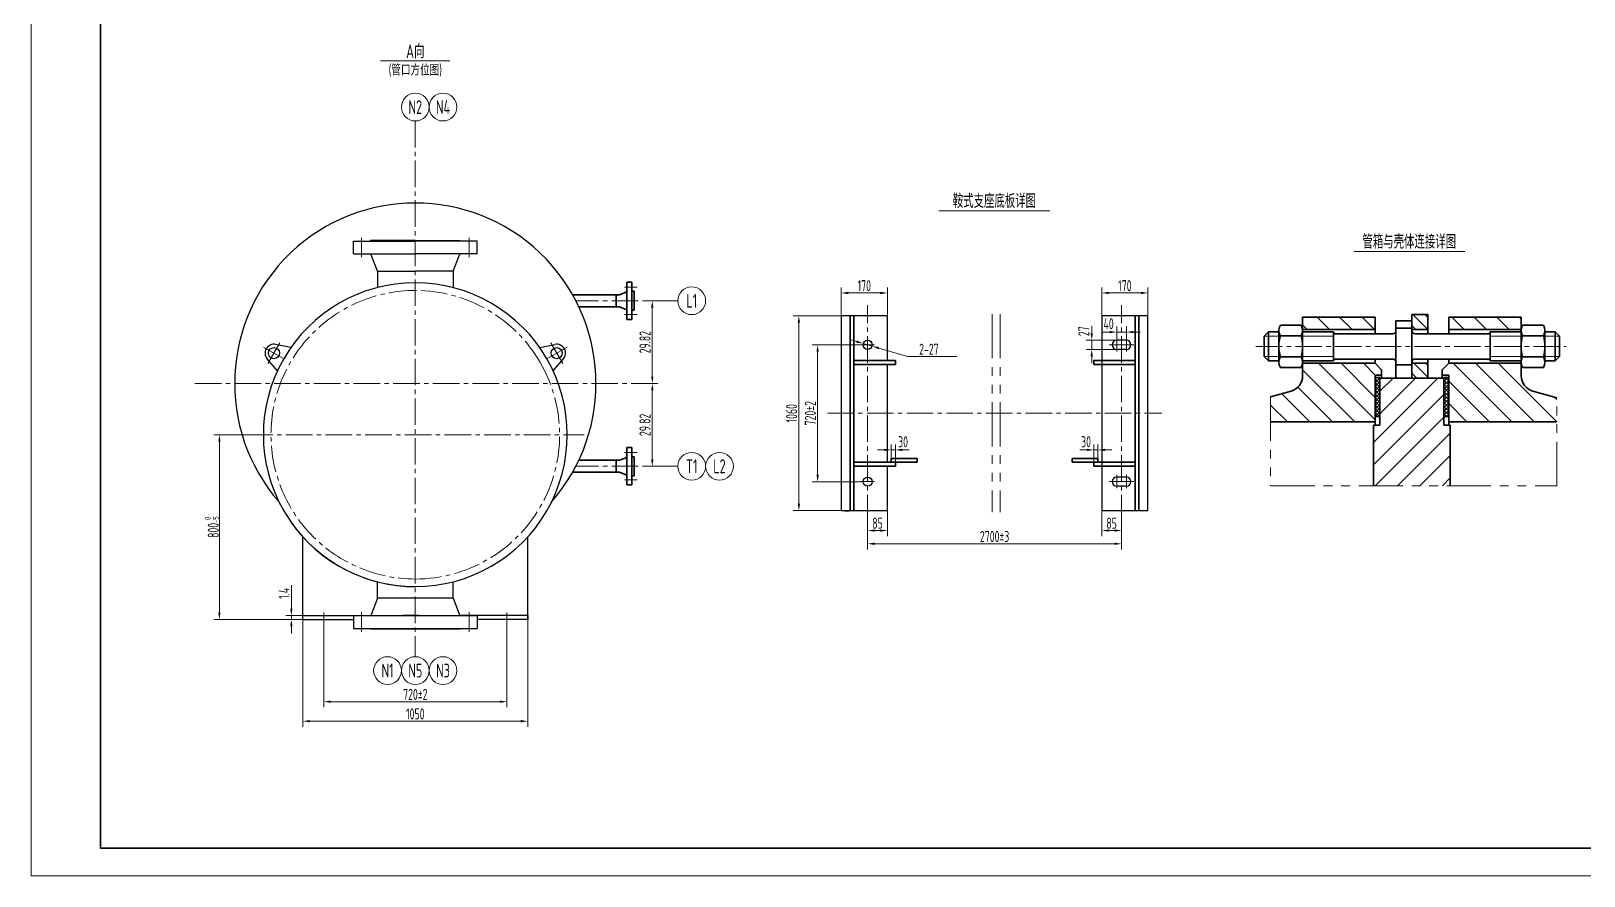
# Model space of a CAD drawing. Header units: millimetres. Extents: x 5765 to 6606, y -201 to 393.
# Drawn here: x 5765 to 6324, y -201 to 104 of the extents above; entities that cross this region are included whole.
import ezdxf
from ezdxf.enums import TextEntityAlignment as Align

# ---------------------------------------------------------------- set-up
doc = ezdxf.new("R2010")
doc.units = ezdxf.units.MM
doc.linetypes.add('CENTER2', pattern=[28.575, 19.05, -3.175, 3.175, -3.175])
doc.linetypes.add('PHANTOM2', pattern=[31.75, 15.875, -3.175, 3.175, -3.175, 3.175, -3.175])
for name, color, linetype, lineweight in [('1粗实线', 7, 'Continuous', 35), ('2细实线', 3, 'Continuous', 13), ('3中心线', 1, 'CENTER2', 13), ('5双点划线', 2, 'PHANTOM2', 13), ('6剖面线', 6, 'Continuous', 13), ('7文本', 2, 'Continuous', 13), ('8标注', 3, 'Continuous', 13), ('9图表', 4, 'Continuous', 13)]:
    doc.layers.add(name, color=color, linetype=linetype, lineweight=lineweight)
doc.styles.add('lanpec', font='bpec_e.shx', dxfattribs={"width": 0.75, "bigfont": 'hztxt.shx'})
doc.styles.add('lanpec-dim', font='bpec_e.shx', dxfattribs={"width": 0.75})
doc.dimstyles.new('lanpec', dxfattribs={"dimtxt": 4, "dimasz": 2.5, "dimexe": 2, "dimexo": 0, "dimtad": 1, "dimdsep": 46, "dimtxsty": 'lanpec-dim', "dimcen": 2.5, "dimclrd": 256, "dimclre": 256, "dimclrt": 256, "dimazin": 0, "dimtfac": 1, "dimtmove": 0, "dimatfit": 3, "dimfxl": 1, "dimlwd": -1, "dimlwe": -1, "dimarcsym": 0})
doc.dimstyles.new('lanpec$0', dxfattribs={"dimscale": 10, "dimtxt": 4, "dimasz": 2.5, "dimexe": 2, "dimexo": 0, "dimtad": 1, "dimdec": 1, "dimdsep": 46, "dimtxsty": 'lanpec-dim', "dimcen": 0.09, "dimclrd": 256, "dimclre": 256, "dimclrt": 256, "dimadec": 1, "dimazin": 0, "dimtfac": 0.707, "dimtdec": 1, "dimtmove": 0, "dimatfit": 3, "dimfxl": 1, "dimarcsym": 0})
doc.dimstyles.new('lanpec$3', dxfattribs={"dimtxt": 4, "dimasz": 2.5, "dimexe": 2, "dimexo": 0, "dimtad": 1, "dimtih": 1, "dimtoh": 1, "dimdsep": 46, "dimtxsty": 'lanpec-dim', "dimcen": 2.5, "dimclrd": 256, "dimclre": 256, "dimclrt": 256, "dimazin": 0, "dimtfac": 1, "dimtmove": 0, "dimatfit": 3, "dimfxl": 1, "dimlwd": -1, "dimlwe": -1, "dimarcsym": 0})
pattern_1 = [(135, (5538.121, 1418.5514), (-4.041115, -4.041115), [])]
pattern_2 = [(45, (5538.121, 1418.5514), (-0.6735192, 0.6735192), []), (135, (5538.121, 1418.5514), (-0.6735192, -0.6735192), [])]

# ---------------------------------------------------------------- blocks, each defined once
blk = doc.blocks.new('A1')
at = {"layer": '1粗实线'}
blk.add_lwpolyline([(-816, 10), (-10, 10), (-10, 584), (-816, 584)], close=True, dxfattribs=at)
at = {"layer": '9图表'}
blk.add_lwpolyline([(-841, 0), (0, 0), (0, 594), (-841, 594)], close=True, dxfattribs=at)
blk = doc.blocks.new('*D25')
at = {"layer": '8标注', "transparency": 16777216}
for p, q in [((6056.91, 1.34), (6056.91, 11.58)), ((6073.55, 1.34), (6073.55, 11.58)), ((6059.41, 9.58), (6071.05, 9.58))]:
    blk.add_line(p, q, dxfattribs=at)
for points in [[(6059.41, 10), (6059.41, 9.16), (6056.91, 9.58)], [(6071.05, 10), (6071.05, 9.16), (6073.55, 9.58)]]:
    blk.add_solid(points, dxfattribs=at)
at = {"layer": 'Defpoints', "color": 0, "transparency": 16777216}
for p in [(6073.55, 9.58), (6056.91, 1.34), (6073.55, 1.34)]:
    blk.add_point(p, dxfattribs=at)
at = {"layer": '8标注', "transparency": 16777216, "insert": (6065.23, 12.2), "char_height": 4, "attachment_point": 5, "style": 'lanpec-dim'}
blk.add_mtext('170', dxfattribs=at)
blk = doc.blocks.new('*D34')
at = {"layer": '8标注', "transparency": 16777216}
for p, q in [((6150.78, 1.34), (6150.78, 11.58)), ((6167.41, 1.34), (6167.41, 11.58)), ((6153.28, 9.58), (6164.91, 9.58))]:
    blk.add_line(p, q, dxfattribs=at)
for points in [[(6153.28, 10), (6153.28, 9.16), (6150.78, 9.58)], [(6164.91, 10), (6164.91, 9.16), (6167.41, 9.58)]]:
    blk.add_solid(points, dxfattribs=at)
at = {"layer": 'Defpoints', "color": 0, "transparency": 16777216}
for p in [(6167.41, 9.58), (6150.78, 1.34), (6167.41, 1.34)]:
    blk.add_point(p, dxfattribs=at)
at = {"layer": '8标注', "transparency": 16777216, "insert": (6159.09, 12.2), "char_height": 4, "attachment_point": 5, "style": 'lanpec-dim'}
blk.add_mtext('170', dxfattribs=at)
blk = doc.blocks.new('*D26')
at = {"layer": '8标注', "transparency": 16777216}
for p, q in [((6066.43, -72.71), (6066.43, -82.83)), ((6157.89, -72.71), (6157.89, -82.83)), ((6068.93, -80.83), (6155.39, -80.83))]:
    blk.add_line(p, q, dxfattribs=at)
for points in [[(6068.93, -80.41), (6068.93, -81.24), (6066.43, -80.83)], [(6155.39, -80.41), (6155.39, -81.24), (6157.89, -80.83)]]:
    blk.add_solid(points, dxfattribs=at)
at = {"layer": 'Defpoints', "color": 0, "transparency": 16777216}
for p in [(6066.43, -72.71), (6157.89, -72.71), (6157.89, -80.83)]:
    blk.add_point(p, dxfattribs=at)
at = {"layer": '8标注', "transparency": 16777216, "insert": (6112.16, -78.2), "char_height": 4, "width": 3.1429, "attachment_point": 5, "style": 'lanpec-dim'}
blk.add_mtext('2700%%P3', dxfattribs=at)
blk = doc.blocks.new('*D27')
at = {"layer": '8标注', "transparency": 16777216}
for p, q in [((6147.16, -4.95), (6147.16, -2.45)), ((6156.16, -7.45), (6145.16, -7.45)), ((6156.16, -10.78), (6145.16, -10.78)), ((6147.16, -7.45), (6147.16, -10.78)), ((6147.16, -13.28), (6147.16, -15.78))]:
    blk.add_line(p, q, dxfattribs=at)
for points in [[(6146.74, -4.95), (6147.58, -4.95), (6147.16, -7.45)], [(6146.74, -13.28), (6147.58, -13.28), (6147.16, -10.78)]]:
    blk.add_solid(points, dxfattribs=at)
at = {"layer": 'Defpoints', "color": 0, "transparency": 16777216}
for p in [(6147.16, -10.78), (6156.16, -7.45), (6156.16, -10.78)]:
    blk.add_point(p, dxfattribs=at)
at = {"layer": '8标注', "transparency": 16777216, "insert": (6144.33, -4.23), "char_height": 4, "attachment_point": 5, "rotation": 90, "style": 'lanpec-dim'}
blk.add_mtext('27', dxfattribs=at)
blk = doc.blocks.new('*D28')
at = {"layer": '8标注', "transparency": 16777216}
for p, q in [((6153.66, -4.52), (6151.16, -4.52)), ((6156.16, -7.45), (6156.16, -2.52)), ((6159.63, -4.52), (6156.16, -4.52)), ((6159.63, -7.45), (6159.63, -2.52)), ((6162.13, -4.52), (6164.63, -4.52))]:
    blk.add_line(p, q, dxfattribs=at)
for points in [[(6153.66, -4.1), (6153.66, -4.93), (6156.16, -4.52)], [(6162.13, -4.1), (6162.13, -4.93), (6159.63, -4.52)]]:
    blk.add_solid(points, dxfattribs=at)
at = {"layer": 'Defpoints', "color": 0, "transparency": 16777216}
for p in [(6156.16, -4.52), (6156.16, -7.45), (6159.63, -7.45)]:
    blk.add_point(p, dxfattribs=at)
at = {"layer": '8标注', "transparency": 16777216, "insert": (6153.24, -1.51), "char_height": 4, "attachment_point": 5, "style": 'lanpec-dim'}
blk.add_mtext('40', dxfattribs=at)
blk = doc.blocks.new('*D29')
at = {"layer": '8标注', "transparency": 16777216}
for p, q in [((6063.94, -9.12), (6046.41, -9.12)), ((6048.41, -11.62), (6048.41, -55.94)), ((6063.94, -58.44), (6046.41, -58.44))]:
    blk.add_line(p, q, dxfattribs=at)
for points in [[(6047.99, -11.62), (6048.83, -11.62), (6048.41, -9.12)], [(6047.99, -55.94), (6048.83, -55.94), (6048.41, -58.44)]]:
    blk.add_solid(points, dxfattribs=at)
at = {"layer": 'Defpoints', "color": 0, "transparency": 16777216}
for p in [(6063.94, -9.12), (6048.41, -58.44), (6063.94, -58.44)]:
    blk.add_point(p, dxfattribs=at)
at = {"layer": '8标注', "transparency": 16777216, "insert": (6045.79, -33.78), "char_height": 4, "width": 3.1429, "attachment_point": 5, "rotation": 90, "style": 'lanpec-dim'}
blk.add_mtext('720±2', dxfattribs=at)
blk = doc.blocks.new('*D30')
at = {"layer": '8标注', "transparency": 16777216}
for p, q in [((6056.91, 1.34), (6039.65, 1.34)), ((6041.65, -66.39), (6041.65, -1.16)), ((6056.91, -68.89), (6039.65, -68.89))]:
    blk.add_line(p, q, dxfattribs=at)
for points in [[(6041.24, -1.16), (6042.07, -1.16), (6041.65, 1.34)], [(6041.24, -66.39), (6042.07, -66.39), (6041.65, -68.89)]]:
    blk.add_solid(points, dxfattribs=at)
at = {"layer": 'Defpoints', "color": 0, "transparency": 16777216}
for p in [(6041.65, 1.34), (6056.91, 1.34), (6056.91, -68.89)]:
    blk.add_point(p, dxfattribs=at)
at = {"layer": '8标注', "transparency": 16777216, "insert": (6039.03, -33.78), "char_height": 4, "attachment_point": 5, "rotation": 90, "style": 'lanpec-dim'}
blk.add_mtext('1060', dxfattribs=at)
blk = doc.blocks.new('*D31')
at = {"layer": '8标注', "transparency": 16777216}
for p, q in [((6066.43, -68.89), (6066.43, -78.05)), ((6073.55, -68.89), (6073.55, -78.05)), ((6068.93, -76.05), (6071.05, -76.05))]:
    blk.add_line(p, q, dxfattribs=at)
for points in [[(6068.93, -75.64), (6068.93, -76.47), (6066.43, -76.05)], [(6071.05, -75.64), (6071.05, -76.47), (6073.55, -76.05)]]:
    blk.add_solid(points, dxfattribs=at)
at = {"layer": 'Defpoints', "color": 0, "transparency": 16777216}
for p in [(6066.43, -68.89), (6073.55, -68.89), (6073.55, -76.05)]:
    blk.add_point(p, dxfattribs=at)
at = {"layer": '8标注', "transparency": 16777216, "insert": (6069.99, -73.43), "char_height": 4, "attachment_point": 5, "style": 'lanpec-dim'}
blk.add_mtext('85', dxfattribs=at)
blk = doc.blocks.new('*D32')
at = {"layer": '8标注', "transparency": 16777216}
for p, q in [((6150.78, -68.89), (6150.78, -78.05)), ((6157.89, -68.89), (6157.89, -78.05)), ((6155.39, -76.05), (6153.28, -76.05))]:
    blk.add_line(p, q, dxfattribs=at)
for points in [[(6153.28, -75.64), (6153.28, -76.47), (6150.78, -76.05)], [(6155.39, -75.64), (6155.39, -76.47), (6157.89, -76.05)]]:
    blk.add_solid(points, dxfattribs=at)
at = {"layer": 'Defpoints', "color": 0, "transparency": 16777216}
for p in [(6150.78, -68.89), (6157.89, -68.89), (6150.78, -76.05)]:
    blk.add_point(p, dxfattribs=at)
at = {"layer": '8标注', "transparency": 16777216, "insert": (6154.33, -73.43), "char_height": 4, "attachment_point": 5, "style": 'lanpec-dim'}
blk.add_mtext('85', dxfattribs=at)
blk = doc.blocks.new('*D35')
at = {"layer": '8标注', "transparency": 16777216}
for p, q in [((6062.44, -7.94), (6060.04, -7.23)), ((6064.83, -8.65), (6068.03, -9.59)), ((6080.78, -13.34), (6070.42, -10.29)), ((6092.92, -13.34), (6080.78, -13.34))]:
    blk.add_line(p, q, dxfattribs=at)
for points in [[(6062.55, -7.54), (6062.32, -8.34), (6064.83, -8.65)], [(6070.54, -9.89), (6070.31, -10.69), (6068.03, -9.59)]]:
    blk.add_solid(points, dxfattribs=at)
at = {"layer": 'Defpoints', "color": 0, "transparency": 16777216}
for p in [(6064.83, -8.65), (6068.03, -9.59)]:
    blk.add_point(p, dxfattribs=at)
at = {"layer": '8标注', "transparency": 16777216, "insert": (6088.48, -10.72), "char_height": 4, "attachment_point": 5, "style": 'lanpec-dim'}
blk.add_mtext('2-27', dxfattribs=at)
blk = doc.blocks.new('*D36')
at = {"layer": '8标注', "transparency": 16777216}
for p, q in [((6072.42, -47), (6069.92, -47)), ((6074.92, -50.09), (6074.92, -45)), ((6074.92, -47), (6076.41, -47)), ((6076.41, -51.36), (6076.41, -45)), ((6078.91, -47), (6081.41, -47))]:
    blk.add_line(p, q, dxfattribs=at)
for points in [[(6072.42, -46.58), (6072.42, -47.41), (6074.92, -47)], [(6078.91, -46.58), (6078.91, -47.41), (6076.41, -47)]]:
    blk.add_solid(points, dxfattribs=at)
at = {"layer": 'Defpoints', "color": 0, "transparency": 16777216}
for p in [(6074.92, -50.09), (6076.41, -47), (6076.41, -51.36)]:
    blk.add_point(p, dxfattribs=at)
at = {"layer": '8标注', "transparency": 16777216, "insert": (6079.2, -44.05), "char_height": 4, "attachment_point": 5, "style": 'lanpec-dim'}
blk.add_mtext('30', dxfattribs=at)
blk = doc.blocks.new('*D33')
at = {"layer": '8标注', "transparency": 16777216}
for p, q in [((6145.41, -47), (6142.91, -47)), ((6147.91, -51.36), (6147.91, -45)), ((6149.4, -47), (6147.91, -47)), ((6149.4, -50.09), (6149.4, -45)), ((6151.9, -47), (6154.4, -47))]:
    blk.add_line(p, q, dxfattribs=at)
for points in [[(6145.41, -46.58), (6145.41, -47.41), (6147.91, -47)], [(6151.9, -46.58), (6151.9, -47.41), (6149.4, -47)]]:
    blk.add_solid(points, dxfattribs=at)
at = {"layer": 'Defpoints', "color": 0, "transparency": 16777216}
for p in [(6147.91, -47), (6149.4, -50.09), (6147.91, -51.36)]:
    blk.add_point(p, dxfattribs=at)
at = {"layer": '8标注', "transparency": 16777216, "insert": (6145.12, -44.05), "char_height": 4, "attachment_point": 5, "style": 'lanpec-dim'}
blk.add_mtext('30', dxfattribs=at)
blk = doc.blocks.new('*U38')
at = {"layer": '2细实线'}
blk.add_line((-20, 0), (20, 0), dxfattribs=at)
at = {"layer": '7文本', "style": 'lanpec', "width": 0.75}
for tag, height, p in [('节点图名称', 5, (0, 3.5)), ('比例', 4, (0, -3.25))]:
    blk.add_attdef(tag, text='', height=height, dxfattribs=at).set_placement(p, align=Align.MIDDLE_CENTER)
blk = doc.blocks.new('*D43')
at = {"layer": '8标注', "transparency": 16777216}
for p, q in [((5870.46, -110.33), (5870.46, -139.75)), ((5936.46, -110.26), (5936.46, -139.75)), ((5872.96, -137.75), (5933.96, -137.75))]:
    blk.add_line(p, q, dxfattribs=at)
for points in [[(5872.96, -137.33), (5872.96, -138.16), (5870.46, -137.75)], [(5933.96, -137.33), (5933.96, -138.16), (5936.46, -137.75)]]:
    blk.add_solid(points, dxfattribs=at)
at = {"layer": 'Defpoints', "color": 0, "transparency": 16777216}
for p in [(5870.46, -110.33), (5936.46, -110.26), (5936.46, -137.75)]:
    blk.add_point(p, dxfattribs=at)
at = {"layer": '8标注', "transparency": 16777216, "insert": (5903.46, -135.12), "char_height": 4, "attachment_point": 5, "style": 'lanpec-dim'}
blk.add_mtext('720±2', dxfattribs=at)
blk = doc.blocks.new('*D44')
at = {"layer": '8标注', "transparency": 16777216}
for p, q in [((5862.96, -108.12), (5862.96, -146.78)), ((5943.96, -108.12), (5943.96, -146.78)), ((5865.46, -144.78), (5941.46, -144.78))]:
    blk.add_line(p, q, dxfattribs=at)
for points in [[(5865.46, -144.36), (5865.46, -145.2), (5862.96, -144.78)], [(5941.46, -144.36), (5941.46, -145.2), (5943.96, -144.78)]]:
    blk.add_solid(points, dxfattribs=at)
at = {"layer": 'Defpoints', "color": 0, "transparency": 16777216}
for p in [(5862.96, -108.12), (5943.96, -108.12), (5943.96, -144.78)]:
    blk.add_point(p, dxfattribs=at)
at = {"layer": '8标注', "transparency": 16777216, "insert": (5903.46, -142.16), "char_height": 4, "attachment_point": 5, "style": 'lanpec-dim'}
blk.add_mtext('1050', dxfattribs=at)
blk = doc.blocks.new('*D45')
at = {"layer": '8标注', "transparency": 16777216}
for p, q in [((5843.36, -41.52), (5830.89, -41.52)), ((5832.89, -44.02), (5832.89, -105.62)), ((5862.96, -108.12), (5830.89, -108.12))]:
    blk.add_line(p, q, dxfattribs=at)
for points in [[(5832.47, -44.02), (5833.31, -44.02), (5832.89, -41.52)], [(5832.47, -105.62), (5833.31, -105.62), (5832.89, -108.12)]]:
    blk.add_solid(points, dxfattribs=at)
at = {"layer": 'Defpoints', "color": 0, "transparency": 16777216}
for p in [(5843.36, -41.52), (5832.89, -108.12), (5862.96, -108.12)]:
    blk.add_point(p, dxfattribs=at)
at = {"layer": '8标注', "transparency": 16777216, "insert": (5830.16, -74.82), "char_height": 4, "attachment_point": 5, "rotation": 90, "style": 'lanpec-dim'}
blk.add_mtext('800{\\H0.525x;\\S 0^ -5;}', dxfattribs=at)
blk = doc.blocks.new('管口号')
at = {"layer": '2细实线'}
blk.add_circle((0, 5), 5, dxfattribs=at)
at = {"layer": '7文本', "style": 'lanpec', "width": 0.75}
blk.add_attdef('N', text='', height=5, dxfattribs=at).set_placement((0, 5), align=Align.MIDDLE_CENTER)
blk = doc.blocks.new('*U39')
at = {"layer": '2细实线'}
blk.add_line((-12.5, 0), (12.5, 0), dxfattribs=at)
at = {"layer": '7文本', "style": 'lanpec', "width": 0.75}
for tag, height, p in [('节点图名称', 5, (0, 3.5)), ('比例', 4, (0, -3.25))]:
    blk.add_attdef(tag, text='', height=height, dxfattribs=at).set_placement(p, align=Align.MIDDLE_CENTER)
blk = doc.blocks.new('*D46')
at = {"layer": '8标注', "transparency": 16777216}
for p, q in [((5858.8, -104.22), (5858.8, -95.7)), ((5862.96, -106.72), (5856.8, -106.72)), ((5862.96, -108.12), (5856.8, -108.12)), ((5858.8, -108.12), (5858.8, -106.72)), ((5858.8, -110.62), (5858.8, -113.12))]:
    blk.add_line(p, q, dxfattribs=at)
for points in [[(5858.38, -104.22), (5859.22, -104.22), (5858.8, -106.72)], [(5858.38, -110.62), (5859.22, -110.62), (5858.8, -108.12)]]:
    blk.add_solid(points, dxfattribs=at)
at = {"layer": 'Defpoints', "color": 0, "transparency": 16777216}
for p in [(5858.8, -106.72), (5862.96, -106.72), (5862.96, -108.12)]:
    blk.add_point(p, dxfattribs=at)
at = {"layer": '8标注', "transparency": 16777216, "insert": (5856.18, -98.71), "char_height": 4, "attachment_point": 5, "rotation": 90, "style": 'lanpec-dim'}
blk.add_mtext('1.4', dxfattribs=at)
blk = doc.blocks.new('*D47')
at = {"layer": '8标注', "transparency": 16777216}
for p, q in [((5986.84, 6.76), (5990.84, 6.76)), ((5988.84, 4.26), (5988.84, -20.56)), ((5982.84, -23.06), (5990.84, -23.06))]:
    blk.add_line(p, q, dxfattribs=at)
for points in [[(5988.42, 4.26), (5989.26, 4.26), (5988.84, 6.76)], [(5988.42, -20.56), (5989.26, -20.56), (5988.84, -23.06)]]:
    blk.add_solid(points, dxfattribs=at)
at = {"layer": 'Defpoints', "color": 0, "transparency": 16777216}
for p in [(5986.84, 6.76), (5982.84, -23.06), (5988.84, -23.06)]:
    blk.add_point(p, dxfattribs=at)
at = {"layer": '8标注', "transparency": 16777216, "insert": (5986.21, -8.15), "char_height": 4, "attachment_point": 5, "rotation": 90, "style": 'lanpec-dim'}
blk.add_mtext('29.82', dxfattribs=at)
blk = doc.blocks.new('*D42')
at = {"layer": '8标注', "transparency": 16777216}
for p, q in [((5982.84, -23.06), (5990.84, -23.06)), ((5988.84, -50.38), (5988.84, -25.56)), ((5985.92, -52.88), (5990.84, -52.88))]:
    blk.add_line(p, q, dxfattribs=at)
for points in [[(5988.42, -25.56), (5989.26, -25.56), (5988.84, -23.06)], [(5988.42, -50.38), (5989.26, -50.38), (5988.84, -52.88)]]:
    blk.add_solid(points, dxfattribs=at)
at = {"layer": 'Defpoints', "color": 0, "transparency": 16777216}
for p in [(5982.84, -23.06), (5988.84, -23.06), (5985.92, -52.88)]:
    blk.add_point(p, dxfattribs=at)
at = {"layer": '8标注', "transparency": 16777216, "insert": (5986.21, -37.97), "char_height": 4, "attachment_point": 5, "rotation": 90, "style": 'lanpec-dim'}
blk.add_mtext('29.82', dxfattribs=at)

msp = doc.modelspace()

# ---------------------------------------------------------------- hatches: boundary and pattern name
at = {"layer": '6剖面线', "ltscale": 0.5}
h = msp.add_hatch(dxfattribs=at)
h.set_pattern_fill('ANSI31', color=256, scale=1.8, angle=90, style=0)
h.set_pattern_definition(pattern_1)
h.paths.add_polyline_path([(6249.262, -3.569), (6249.262, 0.886), (6223.15, 0.886), (6223.15, -3.569)])
edge = h.paths.add_edge_path()
edge.add_line((6249.262, -20.004), (6251.566, -20.004))
edge.add_line((6251.566, -20.004), (6251.566, -18.084))
edge.add_line((6251.566, -18.084), (6249.262, -15.78))
edge.add_line((6249.262, -15.78), (6223.15, -15.78))
edge.add_line((6223.15, -15.78), (6223.15, -20.267))
edge.add_arc((6217.39, -20.267), 5.76, 285.9454, 360, ccw=False)
edge.add_line((6218.973, -25.806), (6211.623, -27.905))
edge.add_line((6211.623, -27.905), (6211.623, -36.9))
edge.add_line((6211.623, -36.9), (6249.262, -36.9))
edge.add_line((6249.262, -36.9), (6249.262, -20.004))
h = msp.add_hatch(dxfattribs=at)
h.set_pattern_fill('ANSI31', color=256, scale=0.96, angle=90, style=0)
h.set_pattern_definition([(135, (-8276.9207, -2605.6548), (-2.1552615, -2.1552615), [])])
h.paths.add_polyline_path([(6268.27, 1.846), (6262.51, 1.846), (6262.51, -3.569), (6268.27, -3.569)])
h.paths.add_polyline_path([(6268.27, -15.78), (6262.51, -15.78), (6262.51, -21.156), (6268.27, -21.156)])
h = msp.add_hatch(dxfattribs=at)
h.set_pattern_fill('ANSI31', color=256, scale=1.8, angle=90, style=0)
h.set_pattern_definition(pattern_1)
h.paths.add_polyline_path([(6306.048, -25.806, -0.3348603), (6301.87, -20.267), (6301.87, -15.78), (6275.758, -15.78), (6273.454, -18.084), (6273.454, -20.004), (6275.758, -20.004), (6275.758, -36.9), (6314.715, -36.9), (6314.715, -28.282)])
h.paths.add_polyline_path([(6275.758, 0.886), (6275.758, -3.569), (6301.87, -3.569), (6301.87, 0.886)])
at = {"layer": '6剖面线'}
h = msp.add_hatch(dxfattribs=at)
h.set_pattern_fill('ANSI31', color=256, scale=1.8, angle=180, style=0)
h.set_pattern_definition([(225, (6250.2164, -42.803), (4.0411, -4.0411), [])])
h.paths.add_polyline_path([(6250.99, -21.156), (6250.99, -38.076), (6249.838, -38.076), (6250.99, -59.94), (6276.334, -59.94), (6276.334, -38.076), (6274.03, -38.076), (6274.03, -21.156)])
h.paths.add_polyline_path([(6249.838, -38.076), (6248.686, -38.076), (6248.686, -59.94), (6250.99, -59.94)])
at = {"layer": '6剖面线', "ltscale": 0.5}
h = msp.add_hatch(dxfattribs=at)
h.set_pattern_fill('ANSI37', color=256, scale=0.3, style=0)
h.set_pattern_definition(pattern_2)
h.paths.add_polyline_path([(6249.262, -34.98), (6250.99, -34.98), (6250.99, -20.9), (6249.262, -20.9)])
h = msp.add_hatch(dxfattribs=at)
h.set_pattern_fill('ANSI37', color=256, scale=0.3, style=0)
h.set_pattern_definition(pattern_2)
h.paths.add_polyline_path([(6275.758, -20.9), (6274.03, -20.9), (6274.03, -34.98), (6275.758, -34.98)])

# ---------------------------------------------------------------- linework, layer by layer
for p, q in [((5881.21, 23.666), (5881.21, 28.276)), ((5881.21, 28.276), (5903.46, 28.276)), ((5887.27, 28.276), (5887.27, 28.476)), ((5903.46, 28.476), (5887.27, 28.476)), ((5903.46, 28.476), (5919.65, 28.476)), ((5925.71, 28.276), (5903.46, 28.276)), ((5919.65, 28.276), (5919.65, 28.476)), ((5925.71, 23.666), (5925.71, 28.276)), ((5881.21, 23.666), (5903.46, 23.666)), ((5889.81, 17.376), (5887.532, 23.344)), ((5925.71, 23.666), (5903.46, 23.666)), ((5917.11, 17.376), (5919.387, 23.344)), ((5889.81, 17.376), (5903.46, 17.376)), ((5889.81, 17.376), (5889.81, 11.497)), ((5917.11, 17.376), (5903.46, 17.376)), ((5917.11, 17.376), (5917.11, 11.497)), ((6073.546, 1.34), (6056.914, 1.34)), ((6056.914, 1.34), (6056.914, -68.894)), ((6073.546, -14.708), (6073.546, 1.34)), ((6167.407, 1.34), (6150.775, 1.34)), ((6150.775, 1.34), (6150.775, -68.894)), ((6167.407, -68.894), (6167.407, 1.34)), ((5858.652, -10.062), (5853.138, -8.973)), ((5948.267, -10.062), (5953.782, -8.973)), ((6159.626, -7.453), (6156.157, -7.453)), ((6159.626, -10.78), (6156.157, -10.78)), ((5853.809, -18.45), (5850.109, -14.219)), ((5953.11, -18.45), (5956.81, -14.219)), ((6073.546, -51.361), (6073.546, -16.193)), ((6073.546, -68.894), (6073.546, -52.845)), ((6159.626, -56.774), (6156.157, -56.774)), ((6159.626, -60.1), (6156.157, -60.1)), ((6073.546, -68.894), (6056.914, -68.894)), ((6058.354, -68.894), (6059.794, -68.894)), ((6167.407, -68.894), (6150.775, -68.894)), ((5862.96, -108.124), (5862.96, -78.366)), ((5943.96, -108.124), (5943.96, -78.366)), ((5889.81, -100.424), (5889.81, -94.545)), ((5917.11, -100.424), (5917.11, -94.545)), ((5889.81, -100.424), (5887.532, -106.392)), ((5917.11, -100.424), (5889.81, -100.424)), ((5917.11, -100.424), (5919.387, -106.392)), ((5862.96, -108.124), (5862.96, -102.873)), ((5862.96, -106.724), (5881.21, -106.724)), ((5862.96, -108.124), (5881.21, -108.124)), ((5862.96, -108.124), (5881.21, -108.124)), ((5881.21, -106.714), (5925.71, -106.714)), ((5881.21, -106.714), (5881.21, -111.324)), ((5881.21, -106.714), (5887.065, -106.714)), ((5881.21, -111.324), (5925.71, -111.324)), ((5887.27, -111.324), (5887.27, -111.524)), ((5887.27, -111.524), (5919.65, -111.524)), ((5898.654, -111.324), (5898.654, -111.524)), ((5904.714, -106.714), (5898.859, -106.714)), ((5919.65, -111.324), (5919.65, -111.524)), ((5925.71, -106.714), (5919.854, -106.714)), ((5925.71, -106.714), (5925.71, -111.324)), ((5943.96, -106.724), (5925.71, -106.724)), ((5943.96, -108.124), (5925.71, -108.124)), ((5943.96, -108.124), (5925.71, -108.124)), ((5943.96, -106.724), (5943.96, -108.124))]:
    msp.add_line(p, q)
for centre in [(5852.518, -12.113), (5954.402, -12.113)]:
    msp.add_circle(centre, 2)
at = {"ltscale": 2}
for centre in [(6066.43, -9.117), (6066.43, -58.437)]:
    msp.add_circle(centre, 1.663, dxfattribs=at)
for centre, radius, start, end in [((5903.46, -23.059), 65.061, 318.9992, 221.0008), ((5887.065, 23.166), 0.5, 20.88476, 90), ((5919.854, 23.166), 0.5, 90, 159.11524), ((5903.46, -41.524), 54.75, 90, 150), ((5903.46, -41.524), 54.75, 30, 90), ((5852.518, -12.113), 3.2, 78.82881, 221.17119), ((5954.402, -12.113), 3.2, 318.82881, 101.17119), ((6156.157, -9.117), 1.663, 90, 270), ((6159.626, -9.117), 1.663, 270, 90), ((5903.46, -41.524), 54.75, 150, 270), ((5903.46, -41.524), 54.75, 270, 30), ((6156.157, -58.437), 1.663, 90, 270), ((6159.626, -58.437), 1.663, 270, 90), ((5903.46, -41.524), 54.75, 215.07463, 270), ((5887.065, -106.214), 0.5, 270, 339.11524), ((5919.854, -106.214), 0.5, 200.88476, 270)]:
    msp.add_arc(centre, radius, start, end)
at = {"layer": '1粗实线', "ltscale": 0.5}
for p, q in [((5981.428, 13.482), (5979.636, 13.482)), ((5979.636, 13.482), (5979.636, 0.042)), ((5981.428, 0.042), (5981.428, 13.482)), ((5975.868, 8.898), (5960.131, 8.898)), ((5975.868, 8.898), (5975.868, 4.626)), ((5976.717, 8.898), (5975.868, 8.898)), ((5979.113, 9.731), (5976.994, 8.948)), ((5982.368, 10.194), (5981.428, 10.194)), ((5982.368, 3.33), (5982.368, 10.194)), ((5975.868, 4.626), (5962.336, 4.626)), ((5976.717, 4.626), (5975.868, 4.626)), ((5979.113, 3.794), (5976.994, 4.577)), ((5981.428, 0.042), (5979.636, 0.042)), ((5982.368, 3.33), (5981.428, 3.33)), ((5979.113, -49.916), (5976.994, -50.699)), ((5979.636, -59.605), (5979.636, -46.165)), ((5981.428, -46.165), (5979.636, -46.165)), ((5981.428, -46.165), (5981.428, -59.605)), ((5982.368, -49.453), (5981.428, -49.453)), ((5982.368, -49.453), (5982.368, -56.317)), ((5975.868, -55.021), (5960.131, -55.021)), ((5975.868, -50.749), (5962.336, -50.749)), ((5976.717, -50.749), (5975.868, -50.749)), ((5975.868, -55.021), (5975.868, -50.749)), ((5976.717, -55.021), (5975.868, -55.021)), ((5979.113, -55.853), (5976.994, -55.07)), ((5981.428, -59.605), (5979.636, -59.605)), ((5982.368, -56.317), (5981.428, -56.317))]:
    msp.add_line(p, q, dxfattribs=at)
at = {"layer": '1粗实线'}
for p, q in [((6060.14, 1.34), (6060.14, -68.894)), ((6061.502, 1.34), (6061.502, -68.894)), ((6162.819, 1.34), (6162.819, -68.894)), ((6164.181, 1.34), (6164.181, -68.894)), ((6223.15, 0.886), (6249.262, 0.886)), ((6223.15, 0.886), (6223.15, -20.267)), ((6249.262, 0.886), (6249.262, -5.105)), ((6268.27, 1.846), (6262.51, 1.846)), ((6262.51, 1.846), (6262.51, -21.156)), ((6268.27, -5.105), (6268.27, 1.846)), ((6301.87, 0.886), (6275.758, 0.886)), ((6275.758, 0.886), (6275.758, -5.105)), ((6301.87, 0.886), (6301.87, -20.267)), ((6210.862, -4.49), (6209.326, -6.026)), ((6214.587, -4.49), (6210.862, -4.49)), ((6210.862, -4.49), (6210.862, -14.858)), ((6214.587, -15.377), (6214.587, -3.972)), ((6222.617, -2.071), (6215.12, -2.071)), ((6223.15, -3.569), (6249.262, -3.569)), ((6223.15, -15.377), (6223.15, -3.972)), ((6234.286, -4.49), (6223.15, -4.49)), ((6234.286, -4.49), (6234.286, -14.858)), ((6234.286, -4.49), (6234.286, -4.529)), ((6234.862, -5.105), (6255.598, -5.105)), ((6256.75, -0.458), (6262.51, -0.458)), ((6256.75, -0.458), (6256.75, -21.156)), ((6256.75, -3.059), (6262.51, -3.059)), ((6262.51, -3.569), (6268.27, -3.569)), ((6262.51, -3.953), (6262.51, -3.914)), ((6263.662, -5.105), (6290.158, -5.105)), ((6301.87, -3.569), (6275.758, -3.569)), ((6290.734, -4.49), (6301.87, -4.49)), ((6290.734, -4.49), (6290.734, -14.858)), ((6290.734, -4.49), (6290.734, -4.529)), ((6301.87, -15.377), (6301.87, -3.972)), ((6309.962, -2.071), (6302.342, -2.071)), ((6310.434, -15.377), (6310.434, -3.972)), ((6310.434, -4.49), (6314.158, -4.49)), ((6314.158, -4.49), (6315.694, -6.026)), ((6314.158, -4.49), (6314.158, -14.858)), ((6209.326, -6.026), (6209.326, -13.322)), ((6222.617, -5.873), (6215.12, -5.873)), ((6309.962, -5.873), (6302.342, -5.873)), ((6315.694, -6.026), (6315.694, -13.322)), ((6061.502, -14.708), (6076.412, -14.708)), ((6061.502, -16.193), (6076.412, -16.193)), ((6076.412, -14.708), (6076.412, -16.193)), ((6162.819, -14.708), (6147.91, -14.708)), ((6147.91, -14.708), (6147.91, -16.193)), ((6162.819, -16.193), (6147.91, -16.193)), ((6210.862, -14.858), (6209.326, -13.322)), ((6214.587, -14.858), (6210.862, -14.858)), ((6222.617, -13.476), (6215.12, -13.476)), ((6234.286, -14.858), (6223.15, -14.858)), ((6249.262, -15.78), (6223.15, -15.78)), ((6234.862, -14.244), (6255.598, -14.244)), ((6249.262, -14.244), (6249.262, -15.78)), ((6249.262, -15.78), (6251.566, -18.084)), ((6256.75, -16.29), (6262.51, -16.29)), ((6262.51, -15.78), (6268.27, -15.78)), ((6263.662, -14.244), (6290.158, -14.244)), ((6268.27, -21.156), (6268.27, -14.244)), ((6275.758, -15.78), (6273.454, -18.084)), ((6275.758, -14.244), (6275.758, -15.78)), ((6275.758, -15.78), (6301.87, -15.78)), ((6290.734, -14.858), (6301.87, -14.858)), ((6309.962, -13.476), (6302.342, -13.476)), ((6310.434, -14.858), (6314.158, -14.858)), ((6314.158, -14.858), (6315.694, -13.322)), ((6222.617, -17.278), (6215.12, -17.278)), ((6249.262, -20.004), (6251.566, -20.004)), ((6249.262, -20.004), (6249.262, -38.076)), ((6249.262, -20.9), (6250.99, -20.9)), ((6250.99, -20.9), (6250.99, -38.076)), ((6250.99, -20.964), (6250.99, -34.98)), ((6250.99, -21.156), (6274.03, -21.156)), ((6251.566, -18.084), (6251.566, -21.156)), ((6273.454, -18.084), (6273.454, -21.156)), ((6275.758, -20.004), (6273.454, -20.004)), ((6275.758, -20.9), (6274.03, -20.9)), ((6274.03, -20.9), (6274.03, -34.98)), ((6274.03, -20.964), (6274.03, -38.076)), ((6275.758, -20.004), (6275.758, -38.076)), ((6309.962, -17.278), (6302.342, -17.278)), ((6211.623, -27.905), (6218.973, -25.806)), ((6314.715, -28.282), (6306.048, -25.806)), ((6211.623, -36.9), (6249.262, -36.9)), ((6250.99, -38.076), (6248.686, -38.076)), ((6248.686, -38.076), (6248.686, -59.94)), ((6250.99, -34.98), (6249.262, -34.98)), ((6274.03, -34.98), (6275.758, -34.98)), ((6274.03, -38.076), (6276.334, -38.076)), ((6275.758, -36.9), (6314.715, -36.9)), ((6276.334, -38.076), (6276.334, -59.94)), ((6074.919, -51.361), (6074.919, -50.092)), ((6074.919, -50.092), (6084.253, -50.092)), ((6084.253, -50.092), (6084.253, -51.361)), ((6149.402, -50.092), (6140.068, -50.092)), ((6140.068, -50.092), (6140.068, -51.361)), ((6149.402, -50.092), (6149.402, -51.361)), ((6061.502, -51.361), (6076.412, -51.361)), ((6061.502, -52.845), (6076.412, -52.845)), ((6074.242, -51.361), (6084.253, -51.361)), ((6076.412, -52.845), (6076.412, -51.361)), ((6150.079, -51.361), (6140.068, -51.361)), ((6162.819, -51.361), (6147.91, -51.361)), ((6147.91, -52.845), (6147.91, -51.361)), ((6162.819, -52.845), (6147.91, -52.845))]:
    msp.add_line(p, q, dxfattribs=at)
at = {"layer": '1粗实线', "ltscale": 0.5}
for centre, start, end in [((5976.717, 9.698), 270, 290.28013), ((5978.836, 10.481), 290.28013, 0), ((5976.717, 3.826), 69.71987, 90), ((5978.836, 3.044), 0, 69.71987), ((5978.836, -49.166), 290.28013, 0), ((5976.717, -49.949), 270, 290.28013), ((5976.717, -55.821), 69.71987, 90), ((5978.836, -56.604), 0, 69.71987)]:
    msp.add_arc(centre, 0.8, start, end, dxfattribs=at)
at = {"layer": '1粗实线'}
for centre, radius, start, end in [((6218.243, -3.972), 3.656, 148.67241, 211.32759), ((6219.495, -3.972), 3.656, 328.67241, 31.32759), ((6234.862, -4.529), 0.576, 180, 270), ((6255.598, -3.953), 1.152, 270, 0), ((6263.662, -3.953), 1.152, 180, 270), ((6290.158, -4.529), 0.576, 270, 0), ((6305.935, -3.972), 4.065, 152.12072, 207.87928), ((6306.369, -3.972), 4.065, 332.12072, 27.87928), ((6228.411, -9.674), 13.824, 164.03799, 195.96201), ((6209.326, -9.674), 13.824, 344.03799, 15.96201), ((6317.422, -9.674), 15.552, 165.851, 194.149), ((6294.882, -9.674), 15.552, 345.851, 14.149), ((6218.243, -15.377), 3.656, 148.67241, 211.32759), ((6219.495, -15.377), 3.656, 328.67241, 31.32759), ((6234.862, -14.82), 0.576, 90, 180), ((6255.598, -15.396), 1.152, 0, 90), ((6263.662, -15.396), 1.152, 90, 180), ((6290.158, -14.82), 0.576, 0, 90), ((6305.935, -15.377), 4.065, 152.12072, 207.87928), ((6306.369, -15.377), 4.065, 332.12072, 27.87928), ((6217.39, -20.267), 5.76, 285.9454, 0), ((6307.63, -20.267), 5.76, 180, 254.0546)]:
    msp.add_arc(centre, radius, start, end, dxfattribs=at)
at = {"layer": '2细实线'}
for p, q in [((6209.326, -6.026), (6214.587, -6.026)), ((6223.15, -6.026), (6234.286, -6.026)), ((6301.87, -6.026), (6290.734, -6.026)), ((6315.694, -6.026), (6310.434, -6.026)), ((6092.518, -13.343), (6098.524, -13.343)), ((6209.326, -13.322), (6214.587, -13.322)), ((6223.15, -13.322), (6234.286, -13.322)), ((6301.87, -13.322), (6290.734, -13.322)), ((6315.694, -13.322), (6310.434, -13.322))]:
    msp.add_line(p, q, dxfattribs=at)
at = {"layer": '3中心线', "ltscale": 0.5}
for p, q in [((5903.46, 71.572), (5903.46, -121.524)), ((5884.09, 22.476), (5884.09, 29.466)), ((5922.83, 22.476), (5922.83, 29.466)), ((5983.446, 11.714), (5978.836, 11.714)), ((5998.059, 6.762), (5961.284, 6.762)), ((5983.446, 1.81), (5978.836, 1.81)), ((6066.43, -72.706), (6066.43, 5.153)), ((6157.891, -72.706), (6157.891, 5.153)), ((5856.045, -14.149), (5848.755, -9.941)), ((5854.69, -8.35), (5850.346, -15.875)), ((5950.875, -14.149), (5958.164, -9.941)), ((5952.229, -8.35), (5956.574, -15.875)), ((6206.28, -9.674), (6318.114, -9.674)), ((5824.08, -23.061), (5982.839, -23.061)), ((6051.914, -33.777), (6172.407, -33.777)), ((5842.579, -41.524), (5964.34, -41.524)), ((5983.446, -47.933), (5978.836, -47.933)), ((5998.059, -52.885), (5961.282, -52.885)), ((5983.446, -57.837), (5978.836, -57.837)), ((5870.46, -110.332), (5870.46, -105.65)), ((5884.09, -105.524), (5884.09, -112.514)), ((5922.83, -105.524), (5922.83, -112.514)), ((5936.46, -110.26), (5936.46, -105.65))]:
    msp.add_line(p, q, dxfattribs=at)
at = {"layer": '3中心线'}
for p, q in [((6068.925, -9.117), (6063.935, -9.117)), ((6153.442, -9.117), (6162.341, -9.117)), ((6156.157, -11.521), (6156.157, -6.713)), ((6159.626, -11.521), (6159.626, -6.713)), ((6068.925, -58.437), (6063.935, -58.437)), ((6153.442, -58.437), (6162.341, -58.437)), ((6156.157, -56.033), (6156.157, -60.841)), ((6159.626, -56.033), (6159.626, -60.841))]:
    msp.add_line(p, q, dxfattribs=at)
at = {"layer": '3中心线', "ltscale": 0.5}
for start, end in [(90, 270), (30, 90), (270, 30)]:
    msp.add_arc((5903.46, -41.524), 52, start, end, dxfattribs=at)
at = {"layer": '5双点划线'}
for p, q in [((6111.288, 1.909), (6111.288, -69.463)), ((6114.145, 1.909), (6114.145, -69.463)), ((6211.623, -27.905), (6211.623, -59.94)), ((6314.715, -59.94), (6314.715, -28.282)), ((6211.623, -59.94), (6314.715, -59.94))]:
    msp.add_line(p, q, dxfattribs=at)

# ---------------------------------------------------------------- block references
for name, p, values in [('*U39', (5903.46, 93.198), {'节点图名称': 'A向', '比例': '(管口方位图)'}), ('*U38', (6112.089, 39.212), {'节点图名称': '鞍式支座底板详图'}), ('*U38', (6261.55, 24.54), {'节点图名称': '管箱与壳体连接详图'})]:
    msp.add_blockref(name, p).add_auto_attribs(values)
at = {"layer": '2细实线'}
msp.add_blockref('A1', (6606.028, -200.559), dxfattribs=at)
at = {"layer": '8标注'}
for p, values in [((5903.46, 71.572), {'N': 'N2'}), ((5913.46, 71.572), {'N': 'N4'}), ((6003.059, 1.762), {'N': 'L1'}), ((6003.059, -57.885), {'N': 'T1'}), ((6013.059, -57.885), {'N': 'L2'}), ((5893.46, -131.524), {'N': 'N1'}), ((5903.46, -131.524), {'N': 'N5'}), ((5913.46, -131.524), {'N': 'N3'})]:
    msp.add_blockref('管口号', p, dxfattribs=at).add_auto_attribs(values)

# ---------------------------------------------------------------- dimensions: what is measured, and where the dimension line sits
for base, p1, p2, text, picture, middle in [((6073.546, 9.58), (6056.914, 1.34), (6073.546, 1.34), '170', '*D25', (6065.23, 12.205)), ((6167.407, 9.58), (6150.775, 1.34), (6167.407, 1.34), '170', '*D34', (6159.091, 12.205)), ((6157.891, -80.828), (6066.43, -72.706), (6157.891, -72.706), '2700%%P3', '*D26', (6112.161, -78.203)), ((6150.775, -76.053), (6157.891, -68.894), (6150.775, -68.894), '85', '*D32', (6154.333, -73.428)), ((5943.96, -144.78), (5862.96, -108.124), (5943.96, -108.124), '1050', '*D44', (5903.46, -142.155)), ((5936.46, -137.748), (5870.46, -110.332), (5936.46, -110.26), '720±2', '*D43', (5903.46, -135.123))]:
    dim = msp.add_linear_dim(base=base, p1=p1, p2=p2, text=text, dimstyle='lanpec', dxfattribs=at)
    dim.commit()
    dim.dimension.update_dxf_attribs({"geometry": picture, "text_midpoint": middle})
for base, p1, p2, angle, picture, middle in [((5988.839, -23.061), (5986.839, 6.762), (5982.839, -23.061), 90, '*D47', (5986.214, -8.149)), ((5988.839, -23.061), (5985.918, -52.885), (5982.839, -23.061), 270, '*D42', (5986.214, -37.973)), ((5858.801, -106.724), (5862.96, -108.124), (5862.96, -106.724), 90, '*D46', (5856.176, -98.71))]:
    dim = msp.add_linear_dim(base=base, p1=p1, p2=p2, angle=angle, dimstyle='lanpec$0', override={"dimscale": 1, "dimdec": 2, "dimcen": 2.5, "dimadec": 2, "dimtfac": 1, "dimtdec": 2, "dimlwd": 65535, "dimlwe": 65535}, dxfattribs=at)
    dim.commit()
    dim.dimension.update_dxf_attribs({"geometry": picture, "text_midpoint": middle})
for base, p1, p2, angle, text, picture, middle in [((6041.653, 1.34), (6056.914, -68.894), (6056.914, 1.34), 90, '1060', '*D30', (6039.028, -33.777)), ((6048.411, -58.437), (6063.935, -9.117), (6063.935, -58.437), 90, '720±2', '*D29', (6045.786, -33.777)), ((5832.889, -108.124), (5843.364, -41.524), (5862.96, -108.124), 90, '800{\\H0.525x;\\S 0^ -5;}', '*D45', (5830.164, -74.824)), ((6073.546, -76.053), (6066.43, -68.894), (6073.546, -68.894), 180, '85', '*D31', (6069.988, -73.428))]:
    dim = msp.add_linear_dim(base=base, p1=p1, p2=p2, angle=angle, text=text, dimstyle='lanpec', dxfattribs=at)
    dim.commit()
    dim.dimension.update_dxf_attribs({"geometry": picture, "text_midpoint": middle})
for base, p1, p2, angle, text, picture, middle in [((6156.157, -4.517), (6159.626, -7.453), (6156.157, -7.453), 180, '40', '*D28', (6153.235, -1.514)), ((6147.161, -10.78), (6156.157, -7.453), (6156.157, -10.78), 90, '27', '*D27', (6144.332, -4.235)), ((6147.91, -46.996), (6149.402, -50.092), (6147.91, -51.361), 180, '30', '*D33', (6145.122, -44.047))]:
    dim = msp.add_linear_dim(base=base, p1=p1, p2=p2, angle=angle, text=text, dimstyle='lanpec', override={"dimtmove": 2}, dxfattribs=at)
    dim.commit()
    dim.dimension.update_dxf_attribs({"geometry": picture, "text_midpoint": middle, "dimtype": 160})
dim = msp.add_diameter_dim_2p(p1=(6064.835, -8.647), p2=(6068.025, -9.587), text='2-27', dimstyle='lanpec$3', dxfattribs=at)
dim.commit()
dim.dimension.update_dxf_attribs({"geometry": '*D35', "text_midpoint": (6088.478, -13.343), "dimtype": 163})
dim = msp.add_linear_dim(base=(6076.412, -46.996), p1=(6074.919, -50.092), p2=(6076.412, -51.361), text='30', dimstyle='lanpec', override={"dimtmove": 2}, dxfattribs=at)
dim.commit()
dim.dimension.update_dxf_attribs({"geometry": '*D36', "text_midpoint": (6079.2, -44.047), "dimtype": 160})

doc.saveas('drawing.dxf')
